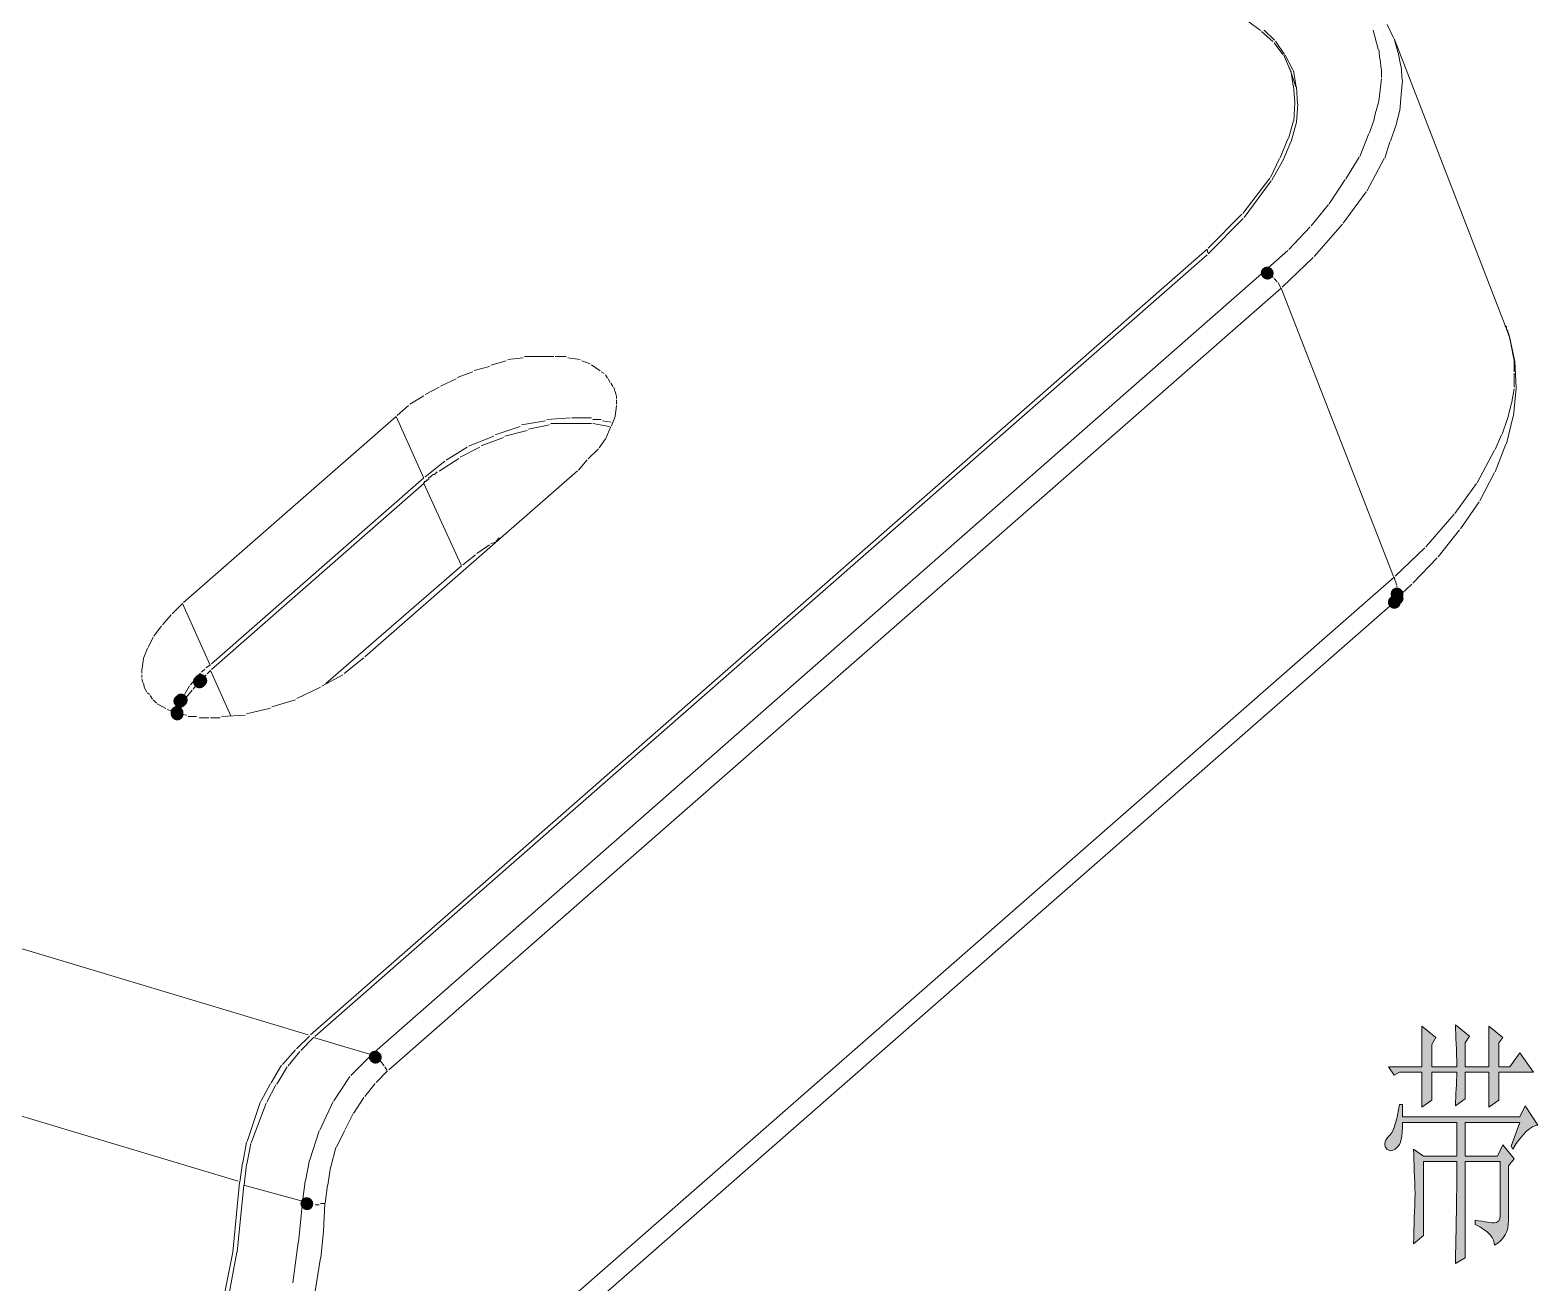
# Model space of a CAD drawing. Header units: millimetres. Extents: x 0 to 297, y 0 to 208.
# Drawn here: x 245.9 to 266.6, y 62.79 to 80 of the extents above; entities that cross this region are included whole.
import ezdxf

# ---------------------------------------------------------------- set-up
doc = ezdxf.new("R2010")
doc.units = ezdxf.units.MM

msp = doc.modelspace()

# ---------------------------------------------------------------- hatches: boundary and pattern name
h = msp.add_hatch(color=7)
edge = h.paths.add_edge_path(flags=0)
edge.add_spline(control_points=[(262.943583, 76.723076), (262.910038, 76.756621), (262.855146, 76.756621), (262.821601, 76.723076), (262.788056, 76.689531), (262.788056, 76.634639), (262.821601, 76.601094), (262.821601, 76.601094), (262.827245, 76.595449), (262.827245, 76.595449), (262.86079, 76.561904), (262.915682, 76.561904), (262.949227, 76.595449), (262.982772, 76.628994), (262.982772, 76.683886), (262.949227, 76.717431), (262.949227, 76.717431), (262.943583, 76.723076), (262.943583, 76.723076)], knot_values=[0, 0, 0, 0, 1, 1, 1, 2, 2, 2, 3, 3, 3, 4, 4, 4, 5, 5, 5, 6, 6, 6, 6], degree=3, periodic=1)
h = msp.add_hatch(color=7)
h.dxf.hatch_style = 2
h.paths.add_polyline_path([(266.207875, 75.876272), (266.207875, 75.703764)])
h = msp.add_hatch(color=7)
h.dxf.hatch_style = 2
h.paths.add_polyline_path([(266.284428, 75.531256), (266.284428, 75.358747)])
h = msp.add_hatch(color=7)
h.dxf.hatch_style = 2
h.paths.add_polyline_path([(266.303831, 75.167189), (266.303831, 74.994681)])
h = msp.add_hatch(color=7)
h.dxf.hatch_style = 2
h.paths.add_polyline_path([(266.265378, 74.784072), (266.265378, 74.611564)])
h = msp.add_hatch(color=7)
h.dxf.hatch_style = 2
h.paths.add_polyline_path([(266.169422, 74.400603), (266.169422, 74.228094)])
h = msp.add_hatch(color=7)
h.dxf.hatch_style = 2
h.paths.add_polyline_path([(266.016317, 74.017486), (266.016317, 73.844978)])
h = msp.add_hatch(color=7)
h.dxf.hatch_style = 2
h.paths.add_polyline_path([(265.805356, 73.614967), (265.805356, 73.442458)])
h = msp.add_hatch(color=7)
h.dxf.hatch_style = 2
h.paths.add_polyline_path([(265.537244, 73.231497), (265.537244, 73.058989)])
h = msp.add_hatch(color=7)
h.dxf.hatch_style = 2
h.paths.add_polyline_path([(265.230328, 72.848381), (265.230328, 72.675872)])
h = msp.add_hatch(color=7)
h.dxf.hatch_style = 2
h.paths.add_polyline_path([(264.885311, 72.483961), (264.885311, 72.311453)])
h = msp.add_hatch(color=7)
edge = h.paths.add_edge_path(flags=0)
edge.add_spline(control_points=[(264.726169, 72.315117), (264.692624, 72.348662), (264.637732, 72.348662), (264.604187, 72.315117), (264.570642, 72.281572), (264.570642, 72.226681), (264.604187, 72.193136), (264.604187, 72.193136), (264.609831, 72.187491), (264.609831, 72.187491), (264.643376, 72.153946), (264.698268, 72.153946), (264.731813, 72.187491), (264.765358, 72.221036), (264.765358, 72.275928), (264.731813, 72.309473), (264.731813, 72.309473), (264.726169, 72.315117), (264.726169, 72.315117)], knot_values=[0, 0, 0, 0, 1, 1, 1, 2, 2, 2, 3, 3, 3, 4, 4, 4, 5, 5, 5, 6, 6, 6, 6], degree=3, periodic=1)
h = msp.add_hatch(color=7)
edge = h.paths.add_edge_path(flags=0)
edge.add_spline(control_points=[(264.726169, 72.257615), (264.692624, 72.29116), (264.637732, 72.29116), (264.604187, 72.257615), (264.570642, 72.22407), (264.570642, 72.169178), (264.604187, 72.135633), (264.604187, 72.135633), (264.609831, 72.129988), (264.609831, 72.129988), (264.643376, 72.096443), (264.698268, 72.096443), (264.731813, 72.129988), (264.765358, 72.163533), (264.765358, 72.218425), (264.731813, 72.25197), (264.731813, 72.25197), (264.726169, 72.257615), (264.726169, 72.257615)], knot_values=[0, 0, 0, 0, 1, 1, 1, 2, 2, 2, 3, 3, 3, 4, 4, 4, 5, 5, 5, 6, 6, 6, 6], degree=3, periodic=1)
h = msp.add_hatch(color=7)
edge = h.paths.add_edge_path(flags=0)
edge.add_spline(control_points=[(264.687716, 72.200112), (264.654171, 72.233657), (264.599279, 72.233657), (264.565734, 72.200112), (264.532189, 72.166567), (264.532189, 72.111675), (264.565734, 72.07813), (264.565734, 72.07813), (264.571379, 72.072486), (264.571379, 72.072486), (264.604924, 72.038941), (264.659815, 72.038941), (264.69336, 72.072486), (264.726905, 72.106031), (264.726905, 72.160922), (264.69336, 72.194467), (264.69336, 72.194467), (264.687716, 72.200112), (264.687716, 72.200112)], knot_values=[0, 0, 0, 0, 1, 1, 1, 2, 2, 2, 3, 3, 3, 4, 4, 4, 5, 5, 5, 6, 6, 6, 6], degree=3, periodic=1)
h = msp.add_hatch(color=7)
edge = h.paths.add_edge_path(flags=0)
edge.add_spline(control_points=[(248.282138, 71.107559), (248.248593, 71.141104), (248.193701, 71.141104), (248.160156, 71.107559), (248.126611, 71.074014), (248.126611, 71.019122), (248.160156, 70.985577), (248.160156, 70.985577), (248.165801, 70.979933), (248.165801, 70.979933), (248.199346, 70.946388), (248.254238, 70.946388), (248.287783, 70.979933), (248.321328, 71.013478), (248.321328, 71.06837), (248.287783, 71.101915), (248.287783, 71.101915), (248.282138, 71.107559), (248.282138, 71.107559)], knot_values=[0, 0, 0, 0, 1, 1, 1, 2, 2, 2, 3, 3, 3, 4, 4, 4, 5, 5, 5, 6, 6, 6, 6], degree=3, periodic=1)
h = msp.add_hatch(color=7)
edge = h.paths.add_edge_path(flags=0)
edge.add_spline(control_points=[(248.301188, 71.126962), (248.267643, 71.160507), (248.212751, 71.160507), (248.179206, 71.126962), (248.145661, 71.093417), (248.145661, 71.038525), (248.179206, 71.00498), (248.179206, 71.00498), (248.184851, 70.999336), (248.184851, 70.999336), (248.218396, 70.965791), (248.273288, 70.965791), (248.306833, 70.999336), (248.340378, 71.032881), (248.340378, 71.087772), (248.306833, 71.121317), (248.306833, 71.121317), (248.301188, 71.126962), (248.301188, 71.126962)], knot_values=[0, 0, 0, 0, 1, 1, 1, 2, 2, 2, 3, 3, 3, 4, 4, 4, 5, 5, 5, 6, 6, 6, 6], degree=3, periodic=1)
h = msp.add_hatch(color=7)
edge = h.paths.add_edge_path(flags=0)
edge.add_spline(control_points=[(248.013674, 70.839448), (247.980129, 70.872993), (247.925237, 70.872993), (247.891692, 70.839448), (247.858147, 70.805903), (247.858147, 70.751011), (247.891692, 70.717466), (247.891692, 70.717466), (247.897337, 70.711822), (247.897337, 70.711822), (247.930882, 70.678277), (247.985774, 70.678277), (248.019319, 70.711822), (248.052864, 70.745367), (248.052864, 70.800258), (248.019319, 70.833803), (248.019319, 70.833803), (248.013674, 70.839448), (248.013674, 70.839448)], knot_values=[0, 0, 0, 0, 1, 1, 1, 2, 2, 2, 3, 3, 3, 4, 4, 4, 5, 5, 5, 6, 6, 6, 6], degree=3, periodic=1)
h = msp.add_hatch(color=7)
edge = h.paths.add_edge_path(flags=0)
edge.add_spline(control_points=[(248.033077, 70.858498), (247.999532, 70.892043), (247.94464, 70.892043), (247.911095, 70.858498), (247.87755, 70.824953), (247.87755, 70.770061), (247.911095, 70.736516), (247.911095, 70.736516), (247.91674, 70.730872), (247.91674, 70.730872), (247.950285, 70.697327), (248.005176, 70.697327), (248.038721, 70.730872), (248.072266, 70.764417), (248.072266, 70.819308), (248.038721, 70.852853), (248.038721, 70.852853), (248.033077, 70.858498), (248.033077, 70.858498)], knot_values=[0, 0, 0, 0, 1, 1, 1, 2, 2, 2, 3, 3, 3, 4, 4, 4, 5, 5, 5, 6, 6, 6, 6], degree=3, periodic=1)
h = msp.add_hatch(color=7)
edge = h.paths.add_edge_path(flags=0)
edge.add_spline(control_points=[(247.975574, 70.68599), (247.942029, 70.719535), (247.887137, 70.719535), (247.853592, 70.68599), (247.820047, 70.652445), (247.820047, 70.597553), (247.853592, 70.564008), (247.853592, 70.564008), (247.859237, 70.558363), (247.859237, 70.558363), (247.892782, 70.524818), (247.947674, 70.524818), (247.981219, 70.558363), (248.014764, 70.591908), (248.014764, 70.6468), (247.981219, 70.680345), (247.981219, 70.680345), (247.975574, 70.68599), (247.975574, 70.68599)], knot_values=[0, 0, 0, 0, 1, 1, 1, 2, 2, 2, 3, 3, 3, 4, 4, 4, 5, 5, 5, 6, 6, 6, 6], degree=3, periodic=1)
h = msp.add_hatch(color=7)
edge = h.paths.add_edge_path(flags=0)
edge.add_spline(control_points=[(247.975574, 70.66694), (247.942029, 70.700485), (247.887137, 70.700485), (247.853592, 70.66694), (247.820047, 70.633395), (247.820047, 70.578503), (247.853592, 70.544958), (247.853592, 70.544958), (247.859237, 70.539313), (247.859237, 70.539313), (247.892782, 70.505768), (247.947674, 70.505768), (247.981219, 70.539313), (248.014764, 70.572858), (248.014764, 70.62775), (247.981219, 70.661295), (247.981219, 70.661295), (247.975574, 70.66694), (247.975574, 70.66694)], knot_values=[0, 0, 0, 0, 1, 1, 1, 2, 2, 2, 3, 3, 3, 4, 4, 4, 5, 5, 5, 6, 6, 6, 6], degree=3, periodic=1)
h = msp.add_hatch(color=7)
edge = h.paths.add_edge_path(flags=0)
edge.add_spline(control_points=[(265.010194, 65.20104), (265.010194, 65.335449), (265.010194, 65.488554), (265.010194, 65.680465), (265.010194, 65.680465), (264.703278, 65.680465), (264.703278, 65.680465), (264.703278, 65.680465), (264.626725, 65.642013), (264.626725, 65.642013), (264.626725, 65.642013), (264.550172, 65.757018), (264.550172, 65.757018), (264.550172, 65.757018), (265.010194, 65.757018), (265.010194, 65.757018), (265.010194, 65.967979), (265.010194, 66.159538), (265.010194, 66.312643), (265.010194, 66.312643), (265.201753, 66.159538), (265.201753, 66.159538), (265.201753, 66.159538), (265.14425, 66.063582), (265.14425, 66.063582), (265.14425, 66.063582), (265.14425, 65.757018), (265.14425, 65.757018), (265.14425, 65.757018), (265.489267, 65.757018), (265.489267, 65.757018), (265.489267, 65.987029), (265.469864, 66.178588), (265.469864, 66.332046), (265.469864, 66.332046), (265.661775, 66.178588), (265.661775, 66.178588), (265.661775, 66.178588), (265.604272, 66.082985), (265.604272, 66.082985), (265.604272, 66.082985), (265.604272, 65.757018), (265.604272, 65.757018), (265.604272, 65.757018), (265.929886, 65.757018), (265.929886, 65.757018), (265.929886, 65.967979), (265.929886, 66.159538), (265.929886, 66.312643), (265.929886, 66.312643), (266.121797, 66.159538), (266.121797, 66.159538), (266.121797, 66.159538), (266.064294, 66.082985), (266.064294, 66.082985), (266.064294, 66.082985), (266.064294, 65.757018), (266.064294, 65.757018), (266.064294, 65.757018), (266.2174, 65.757018), (266.2174, 65.757018), (266.2174, 65.757018), (266.351808, 65.948576), (266.351808, 65.948576), (266.351808, 65.948576), (266.543367, 65.680465), (266.543367, 65.680465), (266.543367, 65.680465), (266.064294, 65.680465), (266.064294, 65.680465), (266.064294, 65.527007), (266.064294, 65.392951), (266.064294, 65.296996), (266.064294, 65.296996), (265.929886, 65.20104), (265.929886, 65.20104), (265.929886, 65.354499), (265.929886, 65.507957), (265.929886, 65.680465), (265.929886, 65.680465), (265.604272, 65.680465), (265.604272, 65.680465), (265.604272, 65.527007), (265.604272, 65.412001), (265.604272, 65.316046), (265.604272, 65.316046), (265.469864, 65.220443), (265.469864, 65.220443), (265.469864, 65.373549), (265.489267, 65.527007), (265.489267, 65.680465), (265.489267, 65.680465), (265.14425, 65.680465), (265.14425, 65.680465), (265.14425, 65.546057), (265.14425, 65.431051), (265.14425, 65.296996), (265.14425, 65.296996), (265.010194, 65.20104), (265.010194, 65.20104), (265.010194, 65.20104), (265.010194, 65.20104), (265.010194, 65.20104)], knot_values=[0, 0, 0, 0, 1, 1, 1, 2, 2, 2, 3, 3, 3, 4, 4, 4, 5, 5, 5, 6, 6, 6, 7, 7, 7, 8, 8, 8, 9, 9, 9, 10, 10, 10, 11, 11, 11, 12, 12, 12, 13, 13, 13, 14, 14, 14, 15, 15, 15, 16, 16, 16, 17, 17, 17, 18, 18, 18, 19, 19, 19, 20, 20, 20, 21, 21, 21, 22, 22, 22, 23, 23, 23, 24, 24, 24, 25, 25, 25, 26, 26, 26, 27, 27, 27, 28, 28, 28, 29, 29, 29, 30, 30, 30, 31, 31, 31, 32, 32, 32, 33, 33, 33, 34, 34, 34, 34], degree=3, periodic=1)
edge = h.paths.add_edge_path(flags=0)
edge.add_spline(control_points=[(265.604272, 64.453857), (265.604272, 63.744774), (265.604272, 63.322851), (265.604272, 63.131293), (265.604272, 63.131293), (265.469864, 63.05474), (265.469864, 63.05474), (265.469864, 63.284751), (265.489267, 63.744774), (265.489267, 64.453857), (265.489267, 64.453857), (265.029244, 64.453857), (265.029244, 64.453857), (265.029244, 64.453857), (265.029244, 63.437857), (265.029244, 63.437857), (265.029244, 63.437857), (264.895189, 63.322851), (264.895189, 63.322851), (264.895189, 63.572265), (264.914239, 63.802276), (264.914239, 64.012885), (264.914239, 64.223846), (264.895189, 64.434454), (264.895189, 64.626365), (264.895189, 64.626365), (265.029244, 64.53041), (265.029244, 64.53041), (265.029244, 64.53041), (265.489267, 64.53041), (265.489267, 64.53041), (265.489267, 64.53041), (265.489267, 64.990432), (265.489267, 64.990432), (265.489267, 64.990432), (264.741731, 64.990432), (264.741731, 64.990432), (264.741731, 64.798874), (264.722681, 64.683868), (264.665178, 64.645415), (264.607675, 64.587913), (264.550172, 64.587913), (264.511719, 64.645415), (264.492669, 64.683868), (264.492669, 64.760421), (264.569222, 64.817924), (264.626725, 64.875426), (264.665178, 65.028885), (264.703278, 65.239493), (264.703278, 65.239493), (264.741731, 65.239493), (264.741731, 65.239493), (264.741731, 65.239493), (264.741731, 65.066985), (264.741731, 65.066985), (264.741731, 65.066985), (266.351808, 65.066985), (266.351808, 65.066985), (266.351808, 65.066985), (266.428361, 65.220443), (266.428361, 65.220443), (266.428361, 65.220443), (266.600869, 64.951979), (266.600869, 64.951979), (266.504914, 64.951979), (266.389908, 64.836974), (266.255853, 64.626365), (266.255853, 64.626365), (266.236803, 64.664465), (266.236803, 64.664465), (266.236803, 64.664465), (266.351808, 64.990432), (266.351808, 64.990432), (266.351808, 64.990432), (265.604272, 64.990432), (265.604272, 64.990432), (265.604272, 64.990432), (265.604272, 64.53041), (265.604272, 64.53041), (265.604272, 64.53041), (266.044892, 64.53041), (266.044892, 64.53041), (266.044892, 64.53041), (266.121797, 64.683868), (266.121797, 64.683868), (266.121797, 64.683868), (266.274903, 64.491957), (266.274903, 64.491957), (266.274903, 64.491957), (266.19835, 64.396354), (266.19835, 64.396354), (266.19835, 64.396354), (266.19835, 63.648818), (266.19835, 63.648818), (266.19835, 63.49536), (266.140847, 63.380354), (266.006792, 63.303801), (266.006792, 63.399757), (265.929886, 63.49536), (265.738328, 63.591315), (265.738328, 63.591315), (265.738328, 63.648818), (265.738328, 63.648818), (265.872383, 63.629768), (265.968339, 63.610365), (266.006792, 63.610365), (266.044892, 63.610365), (266.083344, 63.648818), (266.083344, 63.706321), (266.083344, 63.706321), (266.083344, 64.453857), (266.083344, 64.453857), (266.083344, 64.453857), (265.604272, 64.453857), (265.604272, 64.453857), (265.604272, 64.453857), (265.604272, 64.453857), (265.604272, 64.453857)], knot_values=[0, 0, 0, 0, 1, 1, 1, 2, 2, 2, 3, 3, 3, 4, 4, 4, 5, 5, 5, 6, 6, 6, 7, 7, 7, 8, 8, 8, 9, 9, 9, 10, 10, 10, 11, 11, 11, 12, 12, 12, 13, 13, 13, 14, 14, 14, 15, 15, 15, 16, 16, 16, 17, 17, 17, 18, 18, 18, 19, 19, 19, 20, 20, 20, 21, 21, 21, 22, 22, 22, 23, 23, 23, 24, 24, 24, 25, 25, 25, 26, 26, 26, 27, 27, 27, 28, 28, 28, 29, 29, 29, 30, 30, 30, 31, 31, 31, 32, 32, 32, 33, 33, 33, 34, 34, 34, 35, 35, 35, 36, 36, 36, 37, 37, 37, 38, 38, 38, 39, 39, 39, 39], degree=3, periodic=1)
h = msp.add_hatch(color=7)
edge = h.paths.add_edge_path(flags=0)
edge.add_spline(control_points=[(250.696902, 65.952065), (250.663357, 65.98561), (250.608465, 65.98561), (250.57492, 65.952065), (250.541375, 65.91852), (250.541375, 65.863628), (250.57492, 65.830083), (250.57492, 65.830083), (250.580565, 65.824438), (250.580565, 65.824438), (250.61411, 65.790893), (250.669001, 65.790893), (250.702546, 65.824438), (250.736091, 65.857983), (250.736091, 65.912875), (250.702546, 65.94642), (250.702546, 65.94642), (250.696902, 65.952065), (250.696902, 65.952065)], knot_values=[0, 0, 0, 0, 1, 1, 1, 2, 2, 2, 3, 3, 3, 4, 4, 4, 5, 5, 5, 6, 6, 6, 6], degree=3, periodic=1)
h = msp.add_hatch(color=7)
edge = h.paths.add_edge_path(flags=0)
edge.add_spline(control_points=[(249.757808, 63.93982), (249.724263, 63.973365), (249.669371, 63.973365), (249.635826, 63.93982), (249.602281, 63.906275), (249.602281, 63.851383), (249.635826, 63.817838), (249.635826, 63.817838), (249.64147, 63.812194), (249.64147, 63.812194), (249.675015, 63.778649), (249.729907, 63.778649), (249.763452, 63.812194), (249.796997, 63.845739), (249.796997, 63.900631), (249.763452, 63.934176), (249.763452, 63.934176), (249.757808, 63.93982), (249.757808, 63.93982)], knot_values=[0, 0, 0, 0, 1, 1, 1, 2, 2, 2, 3, 3, 3, 4, 4, 4, 5, 5, 5, 6, 6, 6, 6], degree=3, periodic=1)

# ---------------------------------------------------------------- linework, layer by layer
at = {"color": 7, "lineweight": 15}
for points in [[(262.633531, 80.111899), (262.790869, 79.993013)], [(262.806039, 79.977843), (262.964083, 79.838849)], [(262.844492, 79.996893), (262.984192, 79.857193)], [(264.339211, 79.996893), (264.410472, 79.733721)], [(264.6172, 79.891413), (264.530064, 80.074504)], [(262.978547, 79.824385), (263.100961, 79.663871)], [(262.997597, 79.843788), (263.120717, 79.662813)], [(264.415764, 79.728782), (264.432344, 79.597196)], [(264.626725, 79.881888), (266.153194, 75.940654)], [(264.626725, 79.881888), (264.678583, 79.695621)], [(263.112603, 79.651876), (263.200444, 79.449029)], [(263.132006, 79.651876), (263.237486, 79.45044)], [(264.435167, 79.594374), (264.451394, 79.46314)], [(264.684228, 79.690329), (264.7188, 79.502299)], [(264.722681, 79.498771), (264.739967, 79.308976)], [(263.189508, 79.479368), (263.278761, 79.217607)], [(263.208558, 79.441268), (263.243483, 79.233835)], [(263.246658, 79.441268), (263.281936, 79.214432)], [(264.454217, 79.326263), (264.437636, 79.175274)], [(264.454217, 79.460318), (264.454217, 79.345313)], [(264.741731, 79.30686), (264.724444, 79.117065)], [(263.246658, 79.230307), (263.264297, 79.00206)], [(263.285111, 79.211257), (263.30275, 78.982657)], [(264.435167, 79.172804), (264.418233, 79.021815)], [(264.722681, 79.115301), (264.705042, 78.887054)], [(263.266061, 79.000296), (263.248422, 78.752646)], [(263.304161, 78.981246), (263.286522, 78.733596)], [(264.377664, 78.88529), (264.343797, 78.736771)], [(264.415764, 79.019346), (264.382956, 78.890582)], [(264.703278, 78.88529), (264.651067, 78.679621)], [(263.246658, 78.751235), (263.17575, 78.507818)], [(263.285111, 78.732185), (263.21385, 78.469013)], [(264.339211, 78.732185), (264.288411, 78.585429)], [(264.645775, 78.674682), (264.575925, 78.470424)], [(263.170106, 78.502174), (263.062861, 78.241118)], [(263.208558, 78.463721), (263.100961, 78.203018)], [(264.281708, 78.578726), (264.155061, 78.260168)], [(264.569222, 78.463721), (264.498667, 78.239707)], [(264.147653, 78.25276), (263.965972, 77.956426)], [(263.0551, 78.23371), (262.929511, 77.974065)], [(263.093553, 78.195257), (262.949619, 77.936671)], [(264.492669, 78.23371), (264.252428, 77.78286)], [(262.921044, 77.965246), (262.549217, 77.478765)], [(262.940094, 77.927146), (262.568267, 77.42091)], [(263.956094, 77.946196), (263.736667, 77.611763)], [(211.3661, 77.735235), (249.716925, 66.196932)], [(264.243256, 77.773688), (263.928931, 77.344357)], [(262.537575, 77.467124), (262.072261, 77.001457)], [(263.726083, 77.601179), (263.489017, 77.30661)], [(262.556978, 77.409621), (262.072261, 76.924904)], [(263.476669, 77.294615), (263.183158, 76.982054)], [(263.917642, 77.333068), (263.527822, 76.885746)], [(262.058503, 76.988051), (249.749733, 66.193051)], [(262.058503, 76.911146), (249.807236, 66.174001)], [(262.058503, 76.988051), (262.071556, 76.936546)], [(263.170106, 76.968649), (262.858603, 76.695599)], [(263.515122, 76.873046), (263.088261, 76.465235)], [(262.844492, 76.681488), (250.592872, 65.924588)], [(262.844492, 76.681488), (262.865658, 76.679371)], [(262.901994, 76.643035), (262.923161, 76.640918)], [(262.940094, 76.623985), (262.964789, 76.598938)], [(263.074503, 76.451476), (250.822883, 65.713979)], [(262.978547, 76.585532), (263.022644, 76.541435)], [(263.03605, 76.528029), (263.065683, 76.459943)], [(263.074503, 76.451476), (264.619669, 72.491193)], [(266.188825, 75.866924), (266.169422, 75.885974), (266.169422, 75.905024), (266.169422, 75.924426), (266.150372, 75.924426), (266.150372, 75.943476)], [(266.207875, 75.790018), (266.157075, 75.936774)], [(266.188825, 75.847521), (266.188825, 75.866924)], [(266.19835, 75.837996), (266.232569, 75.669721)], [(266.284428, 75.445001), (266.212108, 75.786138)], [(210.542011, 75.665488), (248.758428, 64.184688)], [(266.236803, 75.665488), (266.271375, 75.47781)], [(252.207536, 75.377974), (251.995869, 75.319413)], [(252.437547, 75.454879), (252.225881, 75.396318)], [(252.667558, 75.492979), (252.456597, 75.473576)], [(252.897569, 75.512382), (252.686608, 75.512029)], [(252.897569, 75.512382), (253.089128, 75.512382)], [(253.108178, 75.512382), (253.261636, 75.512029)], [(253.280686, 75.492979), (253.453547, 75.473576)], [(253.472597, 75.454879), (253.589014, 75.414663)], [(253.606653, 75.397376), (253.725186, 75.316943)], [(266.274903, 75.473929), (266.274903, 75.301421)], [(266.303831, 75.080935), (266.285486, 75.444296)], [(251.747514, 75.205465), (251.534789, 75.107746)], [(251.977525, 75.301421), (251.765153, 75.223104)], [(253.740708, 75.301421), (253.782336, 75.278843)], [(253.798211, 75.262968), (253.826081, 75.216049)], [(253.836664, 75.205465), (253.864181, 75.158546)], [(253.874764, 75.147963), (253.902633, 75.101043)], [(266.274903, 75.282371), (266.274903, 75.09046)], [(251.306894, 74.975454), (251.112161, 74.857626)], [(251.517503, 75.09046), (251.323475, 74.992388)], [(253.913217, 75.09046), (253.926269, 75.039307)], [(253.932267, 75.032957), (253.945672, 74.981804)], [(253.951669, 74.975454), (253.951669, 74.937354)], [(266.274903, 75.07141), (266.239978, 74.863976)], [(266.265378, 74.697818), (266.301714, 75.079171)], [(251.095933, 74.841399), (250.937889, 74.702404)], [(253.951669, 74.841399), (253.934736, 74.69041)], [(253.951669, 74.917951), (253.951669, 74.860449)], [(266.236803, 74.860449), (266.184239, 74.654779)], [(250.923425, 74.68794), (248.0056, 72.134535)], [(250.923425, 74.68794), (251.298781, 73.852915)], [(252.629106, 74.553885), (252.283031, 74.437821)], [(252.974122, 74.63079), (252.647803, 74.572582)], [(253.031625, 74.573288), (252.743758, 74.515079)], [(253.319139, 74.66889), (252.993172, 74.649488)], [(253.357592, 74.592338), (253.050675, 74.592338)], [(253.472597, 74.66889), (253.338189, 74.66889)], [(253.357592, 74.592338), (253.606653, 74.592338)], [(253.472597, 74.66889), (253.606653, 74.66889)], [(253.625703, 74.64984), (253.741061, 74.649488)], [(253.625703, 74.592338), (253.856419, 74.553532)], [(253.760111, 74.63079), (253.875822, 74.610682)], [(253.874764, 74.553885), (253.805972, 74.389138)], [(253.932267, 74.68794), (253.882525, 74.561646)], [(266.1793, 74.64984), (266.109097, 74.445582)], [(266.169422, 74.314349), (266.260792, 74.692879)], [(252.265039, 74.419829), (251.918611, 74.28401)], [(252.399094, 74.400779), (252.091119, 74.284363)], [(252.725061, 74.496382), (252.417439, 74.419124)], [(253.798211, 74.381376), (253.713544, 74.25861)], [(266.102394, 74.438879), (266.014553, 74.236032)], [(251.785967, 74.113265), (251.514328, 73.937582)], [(251.900972, 74.266371), (251.610636, 74.09104)], [(252.073481, 74.266371), (251.8029, 74.130199)], [(253.702256, 74.247321), (253.562556, 74.107621)], [(266.006792, 74.228271), (265.76655, 73.777421)], [(266.016317, 73.931232), (266.162367, 74.307293)], [(253.415094, 73.940757), (250.496917, 71.386999)], [(251.594408, 74.074813), (251.321711, 73.859971)], [(251.488928, 73.931232), (251.469525, 73.911829), (251.450475, 73.892779), (251.431425, 73.892779), (251.412022, 73.873729), (251.392972, 73.854326), (251.373922, 73.854326), (251.373922, 73.835276), (251.354519, 73.816226), (251.335469, 73.816226), (251.335469, 73.796824)], [(253.54915, 74.093863), (253.427442, 73.953104)], [(265.805356, 73.528713), (266.007497, 73.92206)], [(251.306894, 73.844801), (248.388717, 71.291043)], [(251.306894, 73.768249), (248.388717, 71.21449)], [(251.335469, 73.796824), (251.316419, 73.796824), (251.316419, 73.777774), (251.297017, 73.777774)], [(251.306894, 73.768249), (251.816306, 72.645357)], [(265.757378, 73.768249), (265.462103, 73.357968)], [(265.537244, 73.145243), (265.794419, 73.517776)], [(265.450814, 73.346679), (265.060994, 72.899004)], [(265.230328, 72.762126), (265.52525, 73.133249)], [(252.207536, 72.924757), (252.0315, 72.806576)], [(252.284089, 72.96321), (252.224822, 72.942043)], [(252.341592, 73.020713), (252.297847, 72.976615)], [(265.048294, 72.886657), (264.640483, 72.497896)], [(252.015978, 72.790701), (251.839236, 72.652413)], [(264.885311, 72.397707), (265.217275, 72.748721)], [(251.824067, 72.637243), (249.960342, 71.022932)], [(264.626725, 72.484138), (251.436011, 60.922551)], [(264.626725, 72.484138), (264.639778, 72.432632)], [(264.59815, 72.129596), (264.871553, 72.383949)], [(264.645775, 72.426635), (264.659181, 72.375129)], [(264.665178, 72.369132), (264.665178, 72.350082)], [(264.665178, 72.330679), (264.665178, 72.311629)], [(264.665178, 72.292579), (264.665178, 72.273176)], [(247.991136, 72.120071), (247.851436, 71.980018)], [(247.991136, 72.120071), (248.366492, 71.284693)], [(264.607675, 72.120071), (251.876983, 60.961004)], [(264.645775, 72.177574), (264.635192, 72.147588)], [(264.665178, 72.235076), (264.665178, 72.215674)], [(247.837678, 71.966613), (247.716322, 71.825854)], [(247.588617, 71.660049), (247.520531, 71.515057)], [(247.703622, 71.813154), (247.600258, 71.671338)], [(247.512064, 71.50659), (247.461969, 71.379943)], [(247.435158, 71.219076), (247.435158, 71.161574)], [(247.454561, 71.372535), (247.437628, 71.221546)], [(248.2977, 71.219076), (248.253956, 71.175332)], [(248.374606, 71.276579), (248.313222, 71.234599)], [(250.482806, 71.372535), (250.210108, 71.15734)], [(247.435158, 71.142524), (247.435158, 71.104071)], [(247.435158, 71.085021), (247.448564, 71.033515)], [(247.454561, 71.027518), (247.469025, 70.955551)], [(248.240197, 71.161574), (248.099792, 71.001765)], [(248.221147, 71.046568), (248.137539, 70.94391)], [(248.317103, 71.142524), (248.273006, 71.098426)], [(248.374606, 71.200026), (248.330508, 71.155929)], [(248.374606, 71.200026), (248.654006, 70.57561)], [(250.195292, 71.142524), (249.905308, 70.986596)], [(247.473611, 70.950965), (247.501481, 70.904046)], [(247.512064, 70.893463), (247.536758, 70.868415)], [(247.550164, 70.85501), (247.578033, 70.80809)], [(247.588617, 70.797507), (247.632714, 70.75341)], [(248.087092, 70.989065), (247.981964, 70.807385)], [(248.029589, 70.816557), (248.019006, 70.786924)], [(248.125192, 70.931563), (248.041583, 70.828904)], [(249.543358, 70.797507), (249.216686, 70.700846)], [(249.888375, 70.970015), (249.560644, 70.814793)], [(247.646119, 70.740004), (247.763594, 70.680032)], [(247.780175, 70.663451), (247.915642, 70.62394)], [(247.895181, 70.701551), (247.880717, 70.629585)], [(247.933633, 70.759054), (247.906117, 70.712488)], [(247.933633, 70.605949), (248.049344, 70.58584)], [(247.952683, 70.701551), (247.939631, 70.650399)], [(247.972086, 70.740004), (247.961503, 70.710371)], [(248.010186, 70.778457), (247.985492, 70.75341)], [(249.198694, 70.682501), (248.872022, 70.605243)], [(248.067689, 70.567496), (248.183047, 70.567496)], [(248.355203, 70.548446), (248.221147, 70.548446)], [(248.508661, 70.548446), (248.374606, 70.548446)], [(248.853678, 70.586546), (248.527711, 70.567496)], [(249.735269, 66.178588), (249.557117, 66.000435)], [(249.792772, 66.159538), (249.614619, 65.981385)], [(249.792772, 66.159538), (250.560064, 65.928468)], [(249.543358, 65.987029), (249.364853, 65.789121)], [(249.601214, 65.967979), (249.4407, 65.769013)], [(250.578408, 65.910476), (250.304653, 65.636368)], [(250.616861, 65.910476), (250.597811, 65.910476)], [(250.635911, 65.891074), (250.660606, 65.866379)], [(250.674364, 65.852974), (250.695531, 65.850857)], [(250.712464, 65.833571), (250.758678, 65.76866)], [(249.3518, 65.776068), (249.208572, 65.536885)], [(249.428706, 65.757018), (249.285125, 65.517835)], [(250.290894, 65.622963), (250.071819, 65.288529)], [(250.808419, 65.699515), (250.649669, 65.540413)], [(250.769967, 65.757018), (250.797836, 65.710099)], [(249.198694, 65.527007), (249.073458, 65.287118)], [(249.275247, 65.507957), (249.150011, 65.267715)], [(250.635911, 65.527007), (250.494447, 65.347443)], [(249.064286, 65.277946), (248.879078, 64.728318)], [(249.141192, 65.258543), (248.936933, 64.709621)], [(250.060883, 65.277946), (249.877439, 64.88354)], [(250.482806, 65.335449), (250.339931, 65.116021)], [(250.329347, 65.105438), (250.222808, 64.883893)], [(249.869325, 64.875426), (249.741267, 64.478904)], [(250.214342, 64.875426), (250.107803, 64.653882)], [(248.872728, 64.721968), (248.819106, 64.438335)], [(248.930231, 64.702918), (248.876608, 64.419285)], [(250.099336, 64.645415), (250.028075, 64.382243)], [(248.815225, 64.434454), (248.779594, 64.169165)], [(248.872728, 64.415404), (248.837097, 64.13036)], [(249.735269, 64.472907), (249.681294, 64.189274)], [(249.677767, 64.185393), (249.641783, 63.900349)], [(250.022783, 64.376951), (249.987153, 64.130713)], [(248.776772, 64.166343), (248.682933, 63.209963)], [(248.834275, 64.12789), (248.740436, 63.209963)], [(248.834275, 64.12789), (249.620969, 63.916224)], [(249.984331, 64.12789), (249.949053, 63.881651)], [(249.639314, 63.897879), (249.583928, 63.344018)], [(249.639314, 63.897879), (249.660481, 63.895763)], [(249.754319, 63.878829), (249.715867, 63.878829)], [(249.754319, 63.878829), (249.775486, 63.876713)], [(249.869325, 63.859779), (249.811822, 63.859779)], [(249.945878, 63.878829), (249.888022, 63.878124)], [(249.945878, 63.878829), (249.927886, 63.496418)], [(249.926828, 63.49536), (249.890492, 63.13341)], [(248.681169, 63.207846), (248.493139, 62.272632)], [(248.738672, 63.207846), (248.569692, 62.291682)], [(249.581811, 63.342254), (249.507728, 62.789099)], [(249.888375, 63.131293), (249.795947, 62.55944)]]:
    msp.add_lwpolyline(points, dxfattribs=at)
at = {"color": 7, "lineweight": 0}
for points, knots in [([(265.010194, 65.20104), (265.010194, 65.335449), (265.010194, 65.488554), (265.010194, 65.680465), (265.010194, 65.680465), (264.703278, 65.680465), (264.703278, 65.680465), (264.703278, 65.680465), (264.626725, 65.642013), (264.626725, 65.642013), (264.626725, 65.642013), (264.550172, 65.757018), (264.550172, 65.757018), (264.550172, 65.757018), (265.010194, 65.757018), (265.010194, 65.757018), (265.010194, 65.967979), (265.010194, 66.159538), (265.010194, 66.312643), (265.010194, 66.312643), (265.201753, 66.159538), (265.201753, 66.159538), (265.201753, 66.159538), (265.14425, 66.063582), (265.14425, 66.063582), (265.14425, 66.063582), (265.14425, 65.757018), (265.14425, 65.757018), (265.14425, 65.757018), (265.489267, 65.757018), (265.489267, 65.757018), (265.489267, 65.987029), (265.469864, 66.178588), (265.469864, 66.332046), (265.469864, 66.332046), (265.661775, 66.178588), (265.661775, 66.178588), (265.661775, 66.178588), (265.604272, 66.082985), (265.604272, 66.082985), (265.604272, 66.082985), (265.604272, 65.757018), (265.604272, 65.757018), (265.604272, 65.757018), (265.929886, 65.757018), (265.929886, 65.757018), (265.929886, 65.967979), (265.929886, 66.159538), (265.929886, 66.312643), (265.929886, 66.312643), (266.121797, 66.159538), (266.121797, 66.159538), (266.121797, 66.159538), (266.064294, 66.082985), (266.064294, 66.082985), (266.064294, 66.082985), (266.064294, 65.757018), (266.064294, 65.757018), (266.064294, 65.757018), (266.2174, 65.757018), (266.2174, 65.757018), (266.2174, 65.757018), (266.351808, 65.948576), (266.351808, 65.948576), (266.351808, 65.948576), (266.543367, 65.680465), (266.543367, 65.680465), (266.543367, 65.680465), (266.064294, 65.680465), (266.064294, 65.680465), (266.064294, 65.527007), (266.064294, 65.392951), (266.064294, 65.296996), (266.064294, 65.296996), (265.929886, 65.20104), (265.929886, 65.20104), (265.929886, 65.354499), (265.929886, 65.507957), (265.929886, 65.680465), (265.929886, 65.680465), (265.604272, 65.680465), (265.604272, 65.680465), (265.604272, 65.527007), (265.604272, 65.412001), (265.604272, 65.316046), (265.604272, 65.316046), (265.469864, 65.220443), (265.469864, 65.220443), (265.469864, 65.373549), (265.489267, 65.527007), (265.489267, 65.680465), (265.489267, 65.680465), (265.14425, 65.680465), (265.14425, 65.680465), (265.14425, 65.546057), (265.14425, 65.431051), (265.14425, 65.296996), (265.14425, 65.296996), (265.010194, 65.20104), (265.010194, 65.20104), (265.010194, 65.20104), (265.010194, 65.20104), (265.010194, 65.20104)], [0, 0, 0, 0, 1, 1, 1, 2, 2, 2, 3, 3, 3, 4, 4, 4, 5, 5, 5, 6, 6, 6, 7, 7, 7, 8, 8, 8, 9, 9, 9, 10, 10, 10, 11, 11, 11, 12, 12, 12, 13, 13, 13, 14, 14, 14, 15, 15, 15, 16, 16, 16, 17, 17, 17, 18, 18, 18, 19, 19, 19, 20, 20, 20, 21, 21, 21, 22, 22, 22, 23, 23, 23, 24, 24, 24, 25, 25, 25, 26, 26, 26, 27, 27, 27, 28, 28, 28, 29, 29, 29, 30, 30, 30, 31, 31, 31, 32, 32, 32, 33, 33, 33, 34, 34, 34, 34]), ([(265.604272, 64.453857), (265.604272, 63.744774), (265.604272, 63.322851), (265.604272, 63.131293), (265.604272, 63.131293), (265.469864, 63.05474), (265.469864, 63.05474), (265.469864, 63.284751), (265.489267, 63.744774), (265.489267, 64.453857), (265.489267, 64.453857), (265.029244, 64.453857), (265.029244, 64.453857), (265.029244, 64.453857), (265.029244, 63.437857), (265.029244, 63.437857), (265.029244, 63.437857), (264.895189, 63.322851), (264.895189, 63.322851), (264.895189, 63.572265), (264.914239, 63.802276), (264.914239, 64.012885), (264.914239, 64.223846), (264.895189, 64.434454), (264.895189, 64.626365), (264.895189, 64.626365), (265.029244, 64.53041), (265.029244, 64.53041), (265.029244, 64.53041), (265.489267, 64.53041), (265.489267, 64.53041), (265.489267, 64.53041), (265.489267, 64.990432), (265.489267, 64.990432), (265.489267, 64.990432), (264.741731, 64.990432), (264.741731, 64.990432), (264.741731, 64.798874), (264.722681, 64.683868), (264.665178, 64.645415), (264.607675, 64.587913), (264.550172, 64.587913), (264.511719, 64.645415), (264.492669, 64.683868), (264.492669, 64.760421), (264.569222, 64.817924), (264.626725, 64.875426), (264.665178, 65.028885), (264.703278, 65.239493), (264.703278, 65.239493), (264.741731, 65.239493), (264.741731, 65.239493), (264.741731, 65.239493), (264.741731, 65.066985), (264.741731, 65.066985), (264.741731, 65.066985), (266.351808, 65.066985), (266.351808, 65.066985), (266.351808, 65.066985), (266.428361, 65.220443), (266.428361, 65.220443), (266.428361, 65.220443), (266.600869, 64.951979), (266.600869, 64.951979), (266.504914, 64.951979), (266.389908, 64.836974), (266.255853, 64.626365), (266.255853, 64.626365), (266.236803, 64.664465), (266.236803, 64.664465), (266.236803, 64.664465), (266.351808, 64.990432), (266.351808, 64.990432), (266.351808, 64.990432), (265.604272, 64.990432), (265.604272, 64.990432), (265.604272, 64.990432), (265.604272, 64.53041), (265.604272, 64.53041), (265.604272, 64.53041), (266.044892, 64.53041), (266.044892, 64.53041), (266.044892, 64.53041), (266.121797, 64.683868), (266.121797, 64.683868), (266.121797, 64.683868), (266.274903, 64.491957), (266.274903, 64.491957), (266.274903, 64.491957), (266.19835, 64.396354), (266.19835, 64.396354), (266.19835, 64.396354), (266.19835, 63.648818), (266.19835, 63.648818), (266.19835, 63.49536), (266.140847, 63.380354), (266.006792, 63.303801), (266.006792, 63.399757), (265.929886, 63.49536), (265.738328, 63.591315), (265.738328, 63.591315), (265.738328, 63.648818), (265.738328, 63.648818), (265.872383, 63.629768), (265.968339, 63.610365), (266.006792, 63.610365), (266.044892, 63.610365), (266.083344, 63.648818), (266.083344, 63.706321), (266.083344, 63.706321), (266.083344, 64.453857), (266.083344, 64.453857), (266.083344, 64.453857), (265.604272, 64.453857), (265.604272, 64.453857), (265.604272, 64.453857), (265.604272, 64.453857), (265.604272, 64.453857)], [0, 0, 0, 0, 1, 1, 1, 2, 2, 2, 3, 3, 3, 4, 4, 4, 5, 5, 5, 6, 6, 6, 7, 7, 7, 8, 8, 8, 9, 9, 9, 10, 10, 10, 11, 11, 11, 12, 12, 12, 13, 13, 13, 14, 14, 14, 15, 15, 15, 16, 16, 16, 17, 17, 17, 18, 18, 18, 19, 19, 19, 20, 20, 20, 21, 21, 21, 22, 22, 22, 23, 23, 23, 24, 24, 24, 25, 25, 25, 26, 26, 26, 27, 27, 27, 28, 28, 28, 29, 29, 29, 30, 30, 30, 31, 31, 31, 32, 32, 32, 33, 33, 33, 34, 34, 34, 35, 35, 35, 36, 36, 36, 37, 37, 37, 38, 38, 38, 39, 39, 39, 39])]:
    msp.add_open_spline(points, degree=3, knots=knots, dxfattribs=at)

doc.saveas('drawing.dxf')
